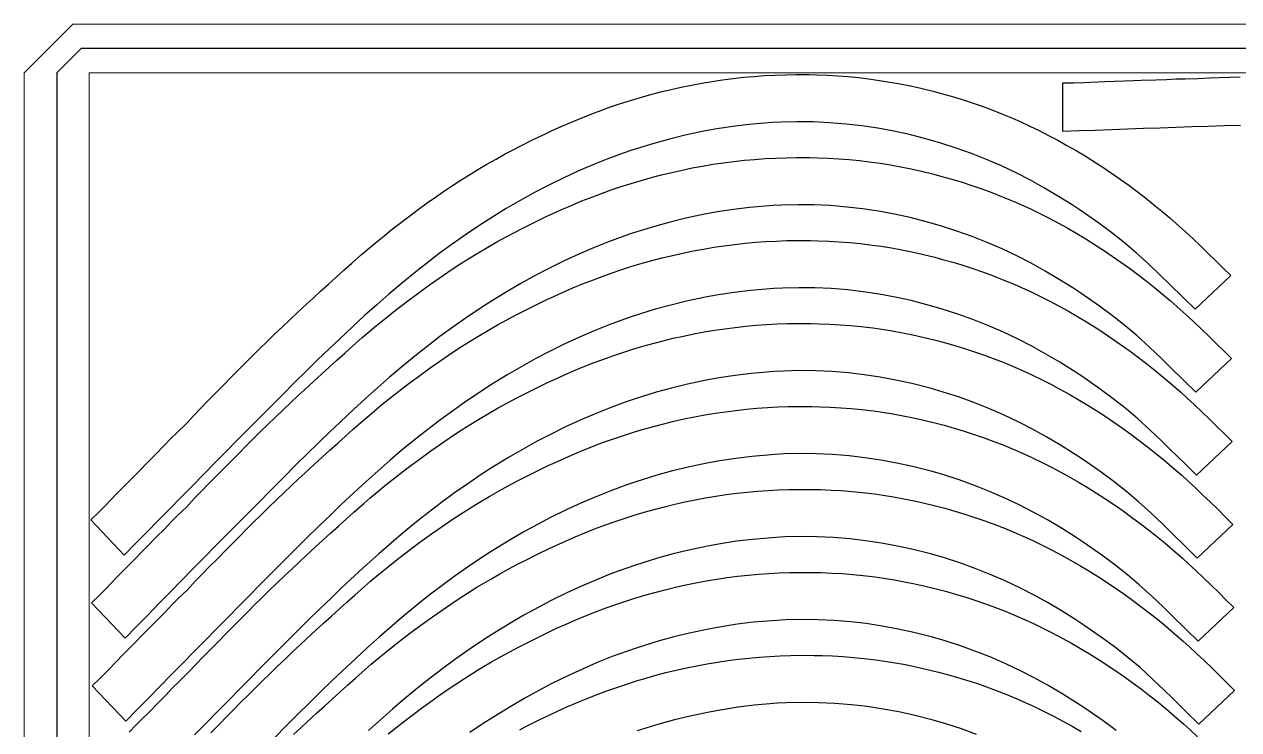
# Model space of a CAD drawing. Header units: millimetres. Extents: x -10628 to 24720, y -21829 to 4032.
# Drawn here: x 13649 to 14398, y -11684 to -11249 of the extents above; entities that cross this region are included whole.
import ezdxf
from ezdxf.enums import TextEntityAlignment as Align
from ezdxf.lldxf.tags import DXFTag

# ---------------------------------------------------------------- set-up
doc = ezdxf.new("R2010")
doc.units = ezdxf.units.MM
doc.layers.add('layer khung van cnc', color=7, linetype='Continuous', lineweight=25, true_color=0xfbf59b)
doc.layers.add('layer mau', color=7, linetype='Continuous')
doc.styles.add('Text Dim', font='arial.ttf')
tags = doc.linetypes.add('KVVIENMAY', pattern='A,46.311228,-10.280676,["KV VIỀN MÁY",Text Dim,S=10.028098,R=0,X=0,Y=-4.346144],-100.988212', length=157.580116).pattern_tags.tags
tags[6] = DXFTag(74, 10)

# ---------------------------------------------------------------- blocks, each defined once
blk = doc.blocks.new('khung van cnc')
at = {"lineweight": 5}
blk.add_lwpolyline([(-193, -99.44), (-193, 2370.56), (-223, 2400.56), (-1463, 2400.56), (-1493, 2370.56), (-1493, -99.44)], close=True, dxfattribs=at)
at = {"color": 1, "linetype": 'KVVIENMAY'}
blk.add_lwpolyline([(-511.88, -84.44), (-213, -84.44), (-213, 2370.56), (-228, 2385.56), (-1458.01, 2385.56), (-1473, 2370.56), (-1473, -84.44), (-1172.83, -84.44)], dxfattribs=at)
at = {"lineweight": 5}
blk.add_lwpolyline([(-513.55, -69.44), (-233, -69.44), (-233, 2370.56), (-1453, 2370.56), (-1453, -69.44), (-1173, -69.44)], dxfattribs=at)
at = {"layer": 'layer mau'}
for tag, p in [('ÁGF', (-518, -155.91)), ('TENFILE', (-518, -268.86)), ('TENFILE', (-518, -381.81)), ('TENFILE', (-518, -494.76))]:
    blk.add_attdef(tag, text='', height=30, dxfattribs=at).set_placement(p, align=Align.MIDDLE_CENTER)

msp = doc.modelspace()

# ---------------------------------------------------------------- linework, layer by layer
for points in [[(14370.791, -11424.92, 0), (14363.686, -11417.937, 0), (14354.588, -11409.008, 0), (14349.448, -11403.987, 0), (14342.246, -11397.098, 0), (14334.556, -11390.103, 0), (14327.286, -11383.946, 0), (14319.466, -11377.767, 0), (14311.451, -11371.832, 0), (14299.978, -11363.9, 0), (14294.955, -11360.603, 0), (14286.513, -11355.293, 0), (14277.937, -11350.209, 0), (14269.221, -11345.375, 0), (14260.841, -11341.052, 0), (14251.349, -11336.544, 0), (14242.198, -11332.571, 0), (14232.919, -11328.898, 0), (14223.524, -11325.526, 0), (14214.025, -11322.458, 0), (14206.153, -11320.167, 0), (14194.76, -11317.245, 0), (14185.014, -11315.109, 0), (14175.206, -11313.296, 0), (14165.344, -11311.813, 0), (14155.726, -11310.694, 0), (14145.495, -11309.861, 0), (14135.531, -11309.399, 0), (14125.558, -11309.28, 0), (14115.587, -11309.504, 0), (14110.125, -11309.773, 0), (14095.704, -11310.976, 0), (14085.809, -11312.199, 0), (14075.955, -11313.725, 0), (14067.976, -11315.178, 0), (14056.398, -11317.624, 0), (14046.71, -11319.983, 0), (14037.094, -11322.615, 0), (14023.558, -11326.828, 0), (14018.107, -11328.699, 0), (14008.75, -11332.144, 0), (13999.489, -11335.845, 0), (13990.329, -11339.792, 0), (13981.273, -11343.972, 0), (13971.556, -11348.764, 0), (13963.486, -11352.988, 0), (13954.761, -11357.807, 0), (13946.148, -11362.822, 0), (13935.017, -11369.691, 0), (13929.263, -11373.415, 0), (13920.992, -11378.978, 0), (13912.835, -11384.709, 0), (13904.792, -11390.6, 0), (13896.864, -11396.644, 0), (13890.38, -11401.764, 0), (13881.35, -11409.16, 0), (13873.753, -11415.609, 0), (13866.251, -11422.17, 0), (13858.834, -11428.828, 0), (13851.494, -11435.571, 0), (13843.285, -11443.271, 0), (13837.005, -11449.261, 0), (13829.84, -11456.186, 0), (13822.719, -11463.155, 0), (13815.634, -11470.161, 0), (13808.578, -11477.196, 0), (13801.545, -11484.254, 0), (13792.04, -11493.838, 0), (13787.517, -11498.409, 0), (13780.513, -11505.495, 0), (13773.514, -11512.587, 0), (13766.519, -11519.683, 0), (13759.529, -11526.783, 0), (13752.541, -11533.886, 0), (13745.557, -11540.993, 0), (13738.575, -11548.101, 0), (13731.596, -11555.212, 0), (13724.617, -11562.324, 0), (13717.64, -11569.437, 0), (13710.663, -11576.55, 0), (13690.012, -11554.767, 0), (13694.672, -11550.281, 0.327), (13699.265, -11545.728, 0.462), (13705.249, -11539.345, 0), (13708.191, -11536.367, 0), (13712.341, -11532.167, 0), (13716.68, -11527.775, 0), (13720.579, -11523.828, 0), (13723.923, -11520.443, 0), (13730.332, -11513.945, 0), (13734.905, -11509.291, 0), (13739.052, -11504.852, 0.685), (13743.051, -11501.001, 0), (13748.73, -11495.505, 0.402), (13753.54, -11490.326, 0), (13757.636, -11486.036, -0.176), (13762.164, -11481.415, -0.203), (13766.718, -11476.835, -0.129), (13772.965, -11470.556, 0), (13775.814, -11467.664, 0.027), (13780.339, -11463.044, 0.028), (13785.97, -11457.321, 0), (13789.437, -11453.846, -0.012), (13794.035, -11449.298, -0.017), (13798.664, -11444.782, -0.014), (13803.32, -11440.295, -0.007), (13808.34, -11435.509, 0), (13812.7, -11431.391, 0.002), (13817.421, -11426.971, 0.001), (13820.991, -11423.658, 0), (13826.927, -11418.201, -0.001), (13831.705, -11413.845, -0.001), (13836.494, -11409.498, 0), (13841.321, -11405.126, 0), (13846.082, -11400.817, 0), (13850.895, -11396.497, 0), (13856.92, -11391.195, 0), (13860.645, -11388, 0), (13865.603, -11383.848, 0), (13870.612, -11379.757, 0), (13876.083, -11375.399, 0), (13880.77, -11371.749, 0), (13885.913, -11367.829, 0), (13891.098, -11363.964, 0), (13898.293, -11358.747, 0), (13901.596, -11356.406, 0), (13906.91, -11352.718, 0), (13912.271, -11349.098, 0), (13917.683, -11345.555, 0), (13925.64, -11340.559, 0), (13928.668, -11338.727, 0), (13934.243, -11335.449, 0), (13939.869, -11332.257, 0), (13945.54, -11329.146, 0), (13951.252, -11326.11, 0), (13954.622, -11324.361, 0), (13962.783, -11320.249, 0), (13970.246, -11316.648, 0), (13974.459, -11314.686, 0), (13980.355, -11312.027, 0), (13986.291, -11309.457, 0), (13992.266, -11306.98, 0), (13998.954, -11304.34, 0), (14004.334, -11302.32, 0), (14010.426, -11300.144, 0), (14016.554, -11298.072, 0), (14022.717, -11296.106, 0), (14028.915, -11294.248, 0), (14035.878, -11292.301, 0), (14041.408, -11290.86, 0), (14047.699, -11289.334, 0), (14054.018, -11287.92, 0), (14060.361, -11286.622, 0), (14066.727, -11285.439, 0), (14073.113, -11284.373, 0), (14079.517, -11283.427, 0), (14085.937, -11282.6, 0), (14092.455, -11281.885, 0), (14098.815, -11281.31, 0), (14105.269, -11280.848, 0), (14111.729, -11280.507, 0), (14118.195, -11280.285, 0), (14124.665, -11280.183, 0), (14132.706, -11280.22, 0), (14137.605, -11280.331, 0), (14144.071, -11280.583, 0), (14150.531, -11280.958, 0), (14156.982, -11281.458, 0), (14163.421, -11282.087, 0), (14170.798, -11282.973, 0), (14176.251, -11283.744, 0), (14182.638, -11284.772, 0), (14189.003, -11285.93, 0), (14195.345, -11287.215, 0), (14201.662, -11288.624, 0), (14209.337, -11290.508, 0), (14214.211, -11291.801, 0), (14220.44, -11293.565, 0), (14226.634, -11295.447, 0), (14232.791, -11297.446, 0), (14238.909, -11299.563, 0), (14244.983, -11301.797, 0), (14251.013, -11304.149, 0), (14258.233, -11307.149, 0), (14262.926, -11309.209, 0), (14268.805, -11311.913, 0), (14274.632, -11314.731, 0), (14280.405, -11317.658, 0), (14286.125, -11320.691, 0), (14291.789, -11323.828, 0), (14297.397, -11327.065, 0), (14302.95, -11330.4, 0), (14310.535, -11335.166, 0), (14313.881, -11337.347, 0), (14319.259, -11340.955, 0), (14324.578, -11344.65, 0), (14329.835, -11348.43, 0), (14335.03, -11352.294, 0), (14340.162, -11356.24, 0), (14345.231, -11360.266, 0), (14350.235, -11364.371, 0), (14355.172, -11368.552, 0), (14361.157, -11373.801, 0), (14364.847, -11377.138, 0), (14369.59, -11381.533, 0), (14374.283, -11385.981, 0), (14378.936, -11390.473, 0), (14383.559, -11394.997, 0), (14388.161, -11399.542, 0), (14392.754, -11404.099, 0)], [(14371.247, -11476.078, 0), (14364.142, -11469.095, 0), (14355.044, -11460.166, 0), (14349.904, -11455.146, 0), (14342.702, -11448.257, 0), (14335.011, -11441.261, 0), (14327.742, -11435.105, 0), (14319.921, -11428.926, 0), (14311.906, -11422.99, 0), (14300.433, -11415.059, 0), (14295.411, -11411.761, 0), (14286.969, -11406.451, 0), (14278.393, -11401.368, 0), (14269.677, -11396.533, 0), (14261.297, -11392.211, 0), (14251.804, -11387.703, 0), (14242.654, -11383.73, 0), (14233.375, -11380.056, 0), (14223.98, -11376.685, 0), (14214.481, -11373.617, 0), (14206.609, -11371.326, 0), (14195.216, -11368.403, 0), (14185.47, -11366.268, 0), (14175.662, -11364.455, 0), (14165.799, -11362.971, 0), (14156.181, -11361.853, 0), (14145.951, -11361.019, 0), (14135.987, -11360.557, 0), (14126.014, -11360.438, 0), (14116.043, -11360.663, 0), (14110.581, -11360.932, 0), (14096.16, -11362.134, 0), (14086.265, -11363.358, 0), (14076.411, -11364.884, 0), (14068.432, -11366.336, 0), (14056.854, -11368.782, 0), (14047.166, -11371.141, 0), (14037.55, -11373.773, 0), (14024.013, -11377.987, 0), (14018.563, -11379.857, 0), (14009.206, -11383.303, 0), (13999.945, -11387.004, 0), (13990.785, -11390.95, 0), (13981.729, -11395.13, 0), (13972.012, -11399.923, 0), (13963.942, -11404.147, 0), (13955.217, -11408.965, 0), (13946.604, -11413.981, 0), (13935.473, -11420.849, 0), (13929.719, -11424.573, 0), (13921.448, -11430.136, 0), (13913.291, -11435.867, 0), (13905.248, -11441.759, 0), (13897.32, -11447.803, 0), (13890.836, -11452.923, 0), (13881.806, -11460.318, 0), (13874.209, -11466.768, 0), (13866.707, -11473.328, 0), (13859.29, -11479.987, 0), (13851.95, -11486.73, 0), (13843.741, -11494.43, 0), (13837.461, -11500.419, 0), (13830.296, -11507.345, 0), (13823.174, -11514.314, 0), (13816.089, -11521.32, 0), (13809.034, -11528.355, 0), (13802, -11535.413, 0), (13792.496, -11544.996, 0), (13787.973, -11549.567, 0), (13780.969, -11556.654, 0), (13773.97, -11563.746, 0), (13766.975, -11570.842, 0), (13759.984, -11577.942, 0), (13752.997, -11585.045, 0), (13746.013, -11592.151, 0), (13739.031, -11599.26, 0), (13732.051, -11606.37, 0), (13725.073, -11613.482, 0), (13718.096, -11620.595, 0), (13711.119, -11627.709, 0), (13690.468, -11605.926, 0), (13695.128, -11601.439, 0.327), (13699.721, -11596.886, 0.462), (13705.705, -11590.503, 0), (13708.647, -11587.525, 0), (13712.796, -11583.325, 0), (13717.136, -11578.933, 0), (13721.035, -11574.986, 0), (13724.379, -11571.602, 0), (13730.788, -11565.103, 0), (13735.36, -11560.45, 0), (13739.508, -11556.01, 0.685), (13743.507, -11552.159, 0), (13749.186, -11546.664, 0.402), (13753.995, -11541.485, 0), (13758.092, -11537.195, -0.176), (13762.62, -11532.574, -0.203), (13767.174, -11527.993, -0.129), (13773.421, -11521.715, 0), (13776.27, -11518.822, 0.027), (13780.795, -11514.203, 0.028), (13786.426, -11508.48, 0), (13789.893, -11505.004, -0.012), (13794.491, -11500.456, -0.017), (13799.12, -11495.941, -0.014), (13803.776, -11491.453, -0.007), (13808.796, -11486.668, 0), (13813.156, -11482.549, 0.002), (13817.877, -11478.13, 0.001), (13821.447, -11474.816, 0), (13827.382, -11469.36, -0.001), (13832.161, -11465.003, -0.001), (13836.95, -11460.657, 0), (13841.777, -11456.284, 0), (13846.538, -11451.976, 0), (13851.35, -11447.656, 0), (13857.375, -11442.354, 0), (13861.101, -11439.159, 0), (13866.058, -11435.006, 0), (13871.068, -11430.916, 0), (13876.539, -11426.558, 0), (13881.226, -11422.908, 0), (13886.369, -11418.987, 0), (13891.554, -11415.123, 0), (13898.749, -11409.905, 0), (13902.052, -11407.565, 0), (13907.366, -11403.876, 0), (13912.727, -11400.257, 0), (13918.138, -11396.714, 0), (13926.096, -11391.717, 0), (13929.123, -11389.885, 0), (13934.699, -11386.608, 0), (13940.325, -11383.416, 0), (13945.996, -11380.304, 0), (13951.708, -11377.269, 0), (13955.078, -11375.52, 0), (13963.238, -11371.408, 0), (13970.702, -11367.806, 0), (13974.915, -11365.844, 0), (13980.811, -11363.186, 0), (13986.747, -11360.616, 0), (13992.722, -11358.139, 0), (13999.41, -11355.499, 0), (14004.79, -11353.479, 0), (14010.881, -11351.302, 0), (14017.01, -11349.23, 0), (14023.173, -11347.264, 0), (14029.371, -11345.406, 0), (14036.334, -11343.459, 0), (14041.863, -11342.019, 0), (14048.155, -11340.492, 0), (14054.473, -11339.079, 0), (14060.817, -11337.78, 0), (14067.183, -11336.598, 0), (14073.569, -11335.532, 0), (14079.973, -11334.585, 0), (14086.393, -11333.758, 0), (14092.911, -11333.044, 0), (14099.271, -11332.469, 0), (14105.724, -11332.007, 0), (14112.185, -11331.665, 0), (14118.651, -11331.444, 0), (14125.12, -11331.341, 0), (14133.162, -11331.378, 0), (14138.061, -11331.49, 0), (14144.527, -11331.742, 0), (14150.987, -11332.117, 0), (14157.438, -11332.617, 0), (14163.877, -11333.246, 0), (14171.254, -11334.131, 0), (14176.707, -11334.902, 0), (14183.094, -11335.93, 0), (14189.459, -11337.089, 0), (14195.801, -11338.374, 0), (14202.117, -11339.783, 0), (14209.793, -11341.666, 0), (14214.667, -11342.96, 0), (14220.895, -11344.724, 0), (14227.09, -11346.605, 0), (14233.247, -11348.604, 0), (14239.364, -11350.721, 0), (14245.439, -11352.956, 0), (14251.469, -11355.308, 0), (14258.689, -11358.308, 0), (14263.382, -11360.367, 0), (14269.261, -11363.072, 0), (14275.088, -11365.889, 0), (14280.861, -11368.816, 0), (14286.58, -11371.85, 0), (14292.245, -11374.987, 0), (14297.853, -11378.224, 0), (14303.405, -11381.558, 0), (14310.991, -11386.325, 0), (14314.337, -11388.506, 0), (14319.715, -11392.114, 0), (14325.033, -11395.809, 0), (14330.291, -11399.589, 0), (14335.486, -11403.453, 0), (14340.618, -11407.399, 0), (14345.687, -11411.425, 0), (14350.69, -11415.529, 0), (14355.628, -11419.711, 0), (14361.612, -11424.959, 0), (14365.303, -11428.297, 0), (14370.046, -11432.691, 0), (14374.739, -11437.14, 0), (14379.392, -11441.631, 0), (14384.015, -11446.155, 0), (14388.617, -11450.701, 0), (14393.21, -11455.257, 0)], [(14371.703, -11527.237, 0), (14364.598, -11520.254, 0), (14355.499, -11511.325, 0), (14350.36, -11506.304, 0), (14343.158, -11499.415, 0), (14335.467, -11492.42, 0), (14328.198, -11486.263, 0), (14320.377, -11480.084, 0), (14312.362, -11474.149, 0), (14300.889, -11466.217, 0), (14295.867, -11462.92, 0), (14287.424, -11457.61, 0), (14278.848, -11452.526, 0), (14270.133, -11447.692, 0), (14261.752, -11443.369, 0), (14252.26, -11438.861, 0), (14243.109, -11434.888, 0), (14233.831, -11431.215, 0), (14224.436, -11427.843, 0), (14214.937, -11424.775, 0), (14207.065, -11422.484, 0), (14195.671, -11419.562, 0), (14185.926, -11417.426, 0), (14176.117, -11415.613, 0), (14166.255, -11414.13, 0), (14156.637, -11413.011, 0), (14146.407, -11412.178, 0), (14136.443, -11411.716, 0), (14126.469, -11411.597, 0), (14116.499, -11411.821, 0), (14111.037, -11412.09, 0), (14096.616, -11413.293, 0), (14086.721, -11414.516, 0), (14076.867, -11416.042, 0), (14068.888, -11417.495, 0), (14057.31, -11419.941, 0), (14047.622, -11422.3, 0), (14038.005, -11424.932, 0), (14024.469, -11429.145, 0), (14019.019, -11431.016, 0), (14009.661, -11434.461, 0), (14000.401, -11438.163, 0), (13991.241, -11442.109, 0), (13982.184, -11446.289, 0), (13972.468, -11451.081, 0), (13964.398, -11455.306, 0), (13955.673, -11460.124, 0), (13947.06, -11465.139, 0), (13935.929, -11472.008, 0), (13930.175, -11475.732, 0), (13921.904, -11481.295, 0), (13913.747, -11487.026, 0), (13905.704, -11492.917, 0), (13897.776, -11498.961, 0), (13891.292, -11504.082, 0), (13882.262, -11511.477, 0), (13874.665, -11517.926, 0), (13867.163, -11524.487, 0), (13859.746, -11531.145, 0), (13852.405, -11537.889, 0), (13844.197, -11545.589, 0), (13837.917, -11551.578, 0), (13830.752, -11558.503, 0), (13823.63, -11565.472, 0), (13816.545, -11572.478, 0), (13809.489, -11579.513, 0), (13802.456, -11586.571, 0), (13792.952, -11596.155, 0), (13788.429, -11600.726, 0), (13781.424, -11607.812, 0), (13774.425, -11614.904, 0), (13767.431, -11622, 0), (13760.44, -11629.1, 0), (13753.453, -11636.203, 0), (13746.469, -11643.31, 0), (13739.487, -11650.418, 0), (13732.507, -11657.529, 0), (13725.529, -11664.641, 0), (13718.551, -11671.754, 0), (13711.575, -11678.867, 0), (13690.924, -11657.084, 0), (13695.584, -11652.598, 0.327), (13700.177, -11648.045, 0.462), (13706.161, -11641.662, 0), (13709.103, -11638.684, 0), (13713.252, -11634.484, 0), (13717.591, -11630.092, 0), (13721.491, -11626.145, 0), (13724.835, -11622.761, 0), (13731.243, -11616.262, 0), (13735.816, -11611.608, 0), (13739.963, -11607.169, 0.685), (13743.962, -11603.318, 0), (13749.642, -11597.822, 0.402), (13754.451, -11592.643, 0), (13758.548, -11588.354, -0.176), (13763.076, -11583.732, -0.203), (13767.629, -11579.152, -0.129), (13773.877, -11572.873, 0), (13776.726, -11569.981, 0.027), (13781.251, -11565.361, 0.028), (13786.882, -11559.638, 0), (13790.348, -11556.163, -0.012), (13794.947, -11551.615, -0.017), (13799.576, -11547.099, -0.014), (13804.232, -11542.612, -0.007), (13809.252, -11537.826, 0), (13813.612, -11533.708, 0.002), (13818.332, -11529.288, 0.001), (13821.902, -11525.975, 0), (13827.838, -11520.518, -0.001), (13832.617, -11516.162, -0.001), (13837.406, -11511.816, 0), (13842.232, -11507.443, 0), (13846.994, -11503.134, 0), (13851.806, -11498.814, 0), (13857.831, -11493.512, 0), (13861.556, -11490.318, 0), (13866.514, -11486.165, 0), (13871.524, -11482.074, 0), (13876.995, -11477.716, 0), (13881.681, -11474.066, 0), (13886.824, -11470.146, 0), (13892.01, -11466.281, 0), (13899.204, -11461.064, 0), (13902.508, -11458.723, 0), (13907.822, -11455.035, 0), (13913.183, -11451.415, 0), (13918.594, -11447.872, 0), (13926.552, -11442.876, 0), (13929.579, -11441.044, 0), (13935.155, -11437.766, 0), (13940.78, -11434.574, 0), (13946.452, -11431.463, 0), (13952.164, -11428.427, 0), (13955.534, -11426.678, 0), (13963.694, -11422.566, 0), (13971.158, -11418.965, 0), (13975.37, -11417.003, 0), (13981.267, -11414.345, 0), (13987.203, -11411.775, 0), (13993.178, -11409.297, 0), (13999.866, -11406.657, 0), (14005.246, -11404.637, 0), (14011.337, -11402.461, 0), (14017.465, -11400.389, 0), (14023.629, -11398.423, 0), (14029.827, -11396.565, 0), (14036.789, -11394.618, 0), (14042.319, -11393.177, 0), (14048.611, -11391.651, 0), (14054.929, -11390.237, 0), (14061.272, -11388.939, 0), (14067.638, -11387.756, 0), (14074.025, -11386.691, 0), (14080.429, -11385.744, 0), (14086.849, -11384.917, 0), (14093.367, -11384.202, 0), (14099.726, -11383.627, 0), (14106.18, -11383.165, 0), (14112.641, -11382.824, 0), (14119.107, -11382.602, 0), (14125.576, -11382.5, 0), (14133.617, -11382.537, 0), (14138.516, -11382.648, 0), (14144.983, -11382.9, 0), (14151.443, -11383.275, 0), (14157.894, -11383.775, 0), (14164.332, -11384.404, 0), (14171.709, -11385.29, 0), (14177.163, -11386.061, 0), (14183.55, -11387.089, 0), (14189.915, -11388.247, 0), (14196.257, -11389.532, 0), (14202.573, -11390.941, 0), (14210.249, -11392.825, 0), (14215.123, -11394.118, 0), (14221.351, -11395.882, 0), (14227.546, -11397.764, 0), (14233.703, -11399.763, 0), (14239.82, -11401.88, 0), (14245.895, -11404.114, 0), (14251.925, -11406.467, 0), (14259.145, -11409.466, 0), (14263.838, -11411.526, 0), (14269.717, -11414.23, 0), (14275.544, -11417.048, 0), (14281.317, -11419.975, 0), (14287.036, -11423.008, 0), (14292.7, -11426.145, 0), (14298.309, -11429.383, 0), (14303.861, -11432.717, 0), (14311.447, -11437.484, 0), (14314.793, -11439.665, 0), (14320.171, -11443.273, 0), (14325.489, -11446.967, 0), (14330.746, -11450.748, 0), (14335.942, -11454.611, 0), (14341.074, -11458.557, 0), (14346.143, -11462.583, 0), (14351.146, -11466.688, 0), (14356.084, -11470.869, 0), (14362.068, -11476.118, 0), (14365.759, -11479.455, 0), (14370.502, -11483.85, 0), (14375.195, -11488.298, 0), (14379.848, -11492.79, 0), (14384.47, -11497.314, 0), (14389.073, -11501.859, 0), (14393.665, -11506.416, 0)]]:
    msp.add_polyline3d(points, close=True)
for points in [[(14398.816, -11311.503, 0), (14388.858, -11311.828, 0), (14378.899, -11312.159, 0), (14368.941, -11312.496, 0), (14358.983, -11312.839, 0), (14349.025, -11313.187, 0), (14339.068, -11313.539, 0), (14329.11, -11313.894, 0), (14319.153, -11314.253, 0), (14309.196, -11314.613, 0), (14299.238, -11314.975, 0), (14289.281, -11315.337, 0), (14289.281, -11285.321, 0), (14295.75, -11285.271, 0.327), (14302.215, -11285.126, 0.462), (14310.949, -11284.611, 0), (14315.133, -11284.474, 0), (14321.034, -11284.281, 0), (14327.205, -11284.079, 0), (14332.75, -11283.898, 0), (14337.505, -11283.742, 0), (14346.627, -11283.435, 0), (14353.147, -11283.204, 0), (14359.212, -11282.836, 0.685), (14364.763, -11282.792, 0), (14372.666, -11282.711, 0.402), (14379.719, -11282.262, 0), (14385.643, -11281.967, -0.176), (14392.109, -11281.728, -0.203), (14398.565, -11281.537, -0.129)], [(13713.708, -11685.642, 0), (13718.047, -11681.251, 0), (13721.947, -11677.303, 0), (13725.29, -11673.919, 0), (13731.699, -11667.421, 0), (13736.272, -11662.767, 0), (13740.419, -11658.328, 0.685), (13744.418, -11654.476, 0), (13750.098, -11648.981, 0.402), (13754.907, -11643.802, 0), (13759.004, -11639.512, -0.176), (13763.531, -11634.891, -0.203), (13768.085, -11630.311, -0.129), (13774.333, -11624.032, 0), (13777.181, -11621.14, 0.027), (13781.707, -11616.52, 0.028), (13787.338, -11610.797, 0), (13790.804, -11607.321, -0.012), (13795.402, -11602.773, -0.017), (13800.031, -11598.258, -0.014), (13804.687, -11593.771, -0.007), (13809.707, -11588.985, 0), (13814.067, -11584.866, 0.002), (13818.788, -11580.447, 0.001), (13822.358, -11577.133, 0), (13828.294, -11571.677, -0.001), (13833.073, -11567.32, -0.001), (13837.861, -11562.974, 0), (13842.688, -11558.601, 0), (13847.449, -11554.293, 0), (13852.262, -11549.973, 0), (13858.287, -11544.671, 0), (13862.012, -11541.476, 0), (13866.97, -11537.323, 0), (13871.98, -11533.233, 0), (13877.45, -11528.875, 0), (13882.137, -11525.225, 0), (13887.28, -11521.304, 0), (13892.466, -11517.44, 0), (13899.66, -11512.222, 0), (13902.964, -11509.882, 0), (13908.278, -11506.193, 0), (13913.639, -11502.574, 0), (13919.05, -11499.031, 0), (13927.007, -11494.034, 0), (13930.035, -11492.203, 0), (13935.61, -11488.925, 0), (13941.236, -11485.733, 0), (13946.907, -11482.622, 0), (13952.619, -11479.586, 0), (13955.99, -11477.837, 0), (13964.15, -11473.725, 0), (13971.614, -11470.123, 0), (13975.826, -11468.161, 0), (13981.723, -11465.503, 0), (13987.659, -11462.933, 0), (13993.634, -11460.456, 0), (14000.322, -11457.816, 0), (14005.702, -11455.796, 0), (14011.793, -11453.619, 0), (14017.921, -11451.547, 0), (14024.085, -11449.582, 0), (14030.282, -11447.723, 0), (14037.245, -11445.777, 0), (14042.775, -11444.336, 0), (14049.066, -11442.809, 0), (14055.385, -11441.396, 0), (14061.728, -11440.097, 0), (14068.094, -11438.915, 0), (14074.48, -11437.849, 0), (14080.885, -11436.902, 0), (14087.304, -11436.075, 0), (14093.823, -11435.361, 0), (14100.182, -11434.786, 0), (14106.636, -11434.324, 0), (14113.097, -11433.982, 0), (14119.563, -11433.761, 0), (14126.032, -11433.659, 0), (14134.073, -11433.695, 0), (14138.972, -11433.807, 0), (14145.438, -11434.059, 0), (14151.898, -11434.434, 0), (14158.349, -11434.934, 0), (14164.788, -11435.563, 0), (14172.165, -11436.448, 0), (14177.619, -11437.219, 0), (14184.006, -11438.248, 0), (14190.371, -11439.406, 0), (14196.713, -11440.691, 0), (14203.029, -11442.1, 0), (14210.705, -11443.983, 0), (14215.579, -11445.277, 0), (14221.807, -11447.041, 0), (14228.001, -11448.923, 0), (14234.158, -11450.922, 0), (14240.276, -11453.038, 0), (14246.351, -11455.273, 0), (14252.38, -11457.625, 0), (14259.601, -11460.625, 0), (14264.293, -11462.684, 0), (14270.173, -11465.389, 0), (14275.999, -11468.206, 0), (14281.773, -11471.133, 0), (14287.492, -11474.167, 0), (14293.156, -11477.304, 0), (14298.765, -11480.541, 0), (14304.317, -11483.875, 0), (14311.903, -11488.642, 0), (14315.249, -11490.823, 0), (14320.627, -11494.431, 0), (14325.945, -11498.126, 0), (14331.202, -11501.906, 0), (14336.397, -11505.77, 0), (14341.53, -11509.716, 0), (14346.598, -11513.742, 0), (14351.602, -11517.846, 0), (14356.54, -11522.028, 0), (14362.524, -11527.276, 0), (14366.214, -11530.614, 0), (14370.958, -11535.008, 0), (14375.651, -11539.457, 0), (14380.304, -11543.948, 0), (14384.926, -11548.472, 0), (14389.529, -11553.018, 0), (14394.121, -11557.574, 0), (14372.159, -11578.396, 0), (14365.053, -11571.412, 0), (14355.955, -11562.483, 0), (14350.816, -11557.463, 0), (14343.614, -11550.574, 0), (14335.923, -11543.578, 0), (14328.653, -11537.422, 0), (14320.833, -11531.243, 0), (14312.818, -11525.308, 0), (14301.345, -11517.376, 0), (14296.323, -11514.079, 0), (14287.88, -11508.768, 0), (14279.304, -11503.685, 0), (14270.589, -11498.851, 0), (14262.208, -11494.528, 0), (14252.716, -11490.02, 0), (14243.565, -11486.047, 0), (14234.287, -11482.374, 0), (14224.892, -11479.002, 0), (14215.392, -11475.934, 0), (14207.52, -11473.643, 0), (14196.127, -11470.72, 0), (14186.382, -11468.585, 0), (14176.573, -11466.772, 0), (14166.711, -11465.288, 0), (14157.093, -11464.17, 0), (14146.863, -11463.336, 0), (14136.899, -11462.874, 0), (14126.925, -11462.755, 0), (14116.955, -11462.98, 0), (14111.492, -11463.249, 0), (14097.072, -11464.452, 0), (14087.177, -11465.675, 0), (14077.323, -11467.201, 0), (14069.343, -11468.654, 0), (14057.765, -11471.099, 0), (14048.078, -11473.458, 0), (14038.461, -11476.09, 0), (14024.925, -11480.304, 0), (14019.474, -11482.174, 0), (14010.117, -11485.62, 0), (14000.857, -11489.321, 0), (13991.696, -11493.267, 0), (13982.64, -11497.447, 0), (13972.924, -11502.24, 0), (13964.854, -11506.464, 0), (13956.128, -11511.282, 0), (13947.516, -11516.298, 0), (13936.384, -11523.167, 0), (13930.631, -11526.89, 0), (13922.359, -11532.454, 0), (13914.202, -11538.184, 0), (13906.16, -11544.076, 0), (13898.232, -11550.12, 0), (13891.748, -11555.24, 0), (13882.718, -11562.635, 0), (13875.121, -11569.085, 0), (13867.618, -11575.645, 0), (13860.202, -11582.304, 0), (13852.861, -11589.047, 0), (13844.652, -11596.747, 0), (13838.372, -11602.737, 0), (13831.208, -11609.662, 0), (13824.086, -11616.631, 0), (13817.001, -11623.637, 0), (13809.945, -11630.672, 0), (13802.912, -11637.73, 0), (13793.407, -11647.313, 0), (13788.884, -11651.884, 0), (13781.88, -11658.971, 0), (13774.881, -11666.063, 0), (13767.887, -11673.159, 0), (13760.896, -11680.259, 0), (13753.909, -11687.362, 0)], [(13763.987, -11686.049, -0.203), (13768.541, -11681.469, -0.129), (13774.789, -11675.19, 0), (13777.637, -11672.298, 0.027), (13782.162, -11667.679, 0.028), (13787.793, -11661.955, 0), (13791.26, -11658.48, -0.012), (13795.858, -11653.932, -0.017), (13800.487, -11649.416, -0.014), (13805.143, -11644.929, -0.007), (13810.163, -11640.144, 0), (13814.523, -11636.025, 0.002), (13819.244, -11631.605, 0.001), (13822.814, -11628.292, 0), (13828.75, -11622.835, -0.001), (13833.529, -11618.479, -0.001), (13838.317, -11614.133, 0), (13843.144, -11609.76, 0), (13847.905, -11605.451, 0), (13852.718, -11601.132, 0), (13858.743, -11595.83, 0), (13862.468, -11592.635, 0), (13867.426, -11588.482, 0), (13872.435, -11584.391, 0), (13877.906, -11580.033, 0), (13882.593, -11576.383, 0), (13887.736, -11572.463, 0), (13892.922, -11568.598, 0), (13900.116, -11563.381, 0), (13903.419, -11561.04, 0), (13908.733, -11557.352, 0), (13914.095, -11553.732, 0), (13919.506, -11550.189, 0), (13927.463, -11545.193, 0), (13930.491, -11543.361, 0), (13936.066, -11540.083, 0), (13941.692, -11536.891, 0), (13947.363, -11533.78, 0), (13953.075, -11530.744, 0), (13956.445, -11528.995, 0), (13964.606, -11524.883, 0), (13972.069, -11521.282, 0), (13976.282, -11519.32, 0), (13982.179, -11516.662, 0), (13988.114, -11514.092, 0), (13994.09, -11511.614, 0), (14000.777, -11508.975, 0), (14006.157, -11506.954, 0), (14012.249, -11504.778, 0), (14018.377, -11502.706, 0), (14024.54, -11500.74, 0), (14030.738, -11498.882, 0), (14037.701, -11496.935, 0), (14043.231, -11495.494, 0), (14049.522, -11493.968, 0), (14055.841, -11492.555, 0), (14062.184, -11491.256, 0), (14068.55, -11490.073, 0), (14074.936, -11489.008, 0), (14081.34, -11488.061, 0), (14087.76, -11487.234, 0), (14094.279, -11486.519, 0), (14100.638, -11485.944, 0), (14107.092, -11485.482, 0), (14113.553, -11485.141, 0), (14120.019, -11484.92, 0), (14126.488, -11484.817, 0), (14134.529, -11484.854, 0), (14139.428, -11484.965, 0), (14145.894, -11485.218, 0), (14152.354, -11485.592, 0), (14158.805, -11486.092, 0), (14165.244, -11486.721, 0), (14172.621, -11487.607, 0), (14178.075, -11488.378, 0), (14184.461, -11489.406, 0), (14190.827, -11490.564, 0), (14197.168, -11491.85, 0), (14203.485, -11493.258, 0), (14211.161, -11495.142, 0), (14216.034, -11496.435, 0), (14222.263, -11498.2, 0), (14228.457, -11500.081, 0), (14234.614, -11502.08, 0), (14240.732, -11504.197, 0), (14246.807, -11506.431, 0), (14252.836, -11508.784, 0), (14260.056, -11511.783, 0), (14264.749, -11513.843, 0), (14270.629, -11516.547, 0), (14276.455, -11519.365, 0), (14282.229, -11522.292, 0), (14287.948, -11525.325, 0), (14293.612, -11528.462, 0), (14299.221, -11531.7, 0), (14304.773, -11535.034, 0), (14312.358, -11539.801, 0), (14315.705, -11541.982, 0), (14321.083, -11545.59, 0), (14326.401, -11549.285, 0), (14331.658, -11553.065, 0), (14336.853, -11556.929, 0), (14341.986, -11560.874, 0), (14347.054, -11564.9, 0), (14352.058, -11569.005, 0), (14356.996, -11573.186, 0), (14362.98, -11578.435, 0), (14366.67, -11581.773, 0), (14371.413, -11586.167, 0), (14376.107, -11590.615, 0), (14380.759, -11595.107, 0), (14385.382, -11599.631, 0), (14389.985, -11604.177, 0), (14394.577, -11608.733, 0), (14372.614, -11629.554, 0), (14365.509, -11622.571, 0), (14356.411, -11613.642, 0), (14351.272, -11608.622, 0), (14344.07, -11601.732, 0), (14336.379, -11594.737, 0), (14329.109, -11588.58, 0), (14321.289, -11582.402, 0), (14313.274, -11576.466, 0), (14301.801, -11568.534, 0), (14296.779, -11565.237, 0), (14288.336, -11559.927, 0), (14279.76, -11554.843, 0), (14271.044, -11550.009, 0), (14262.664, -11545.686, 0), (14253.172, -11541.178, 0), (14244.021, -11537.206, 0), (14234.742, -11533.532, 0), (14225.347, -11530.16, 0), (14215.848, -11527.092, 0), (14207.976, -11524.802, 0), (14196.583, -11521.879, 0), (14186.837, -11519.743, 0), (14177.029, -11517.93, 0), (14167.167, -11516.447, 0), (14157.549, -11515.329, 0), (14147.319, -11514.495, 0), (14137.355, -11514.033, 0), (14127.381, -11513.914, 0), (14117.411, -11514.138, 0), (14111.948, -11514.408, 0), (14097.528, -11515.61, 0), (14087.633, -11516.833, 0), (14077.778, -11518.359, 0), (14069.799, -11519.812, 0), (14058.221, -11522.258, 0), (14048.533, -11524.617, 0), (14038.917, -11527.249, 0), (14025.381, -11531.463, 0), (14019.93, -11533.333, 0), (14010.573, -11536.778, 0), (14001.312, -11540.48, 0), (13992.152, -11544.426, 0), (13983.096, -11548.606, 0), (13973.38, -11553.399, 0), (13965.31, -11557.623, 0), (13956.584, -11562.441, 0), (13947.971, -11567.456, 0), (13936.84, -11574.325, 0), (13931.087, -11578.049, 0), (13922.815, -11583.612, 0), (13914.658, -11589.343, 0), (13906.616, -11595.234, 0), (13898.688, -11601.278, 0), (13892.203, -11606.399, 0), (13883.173, -11613.794, 0), (13875.576, -11620.243, 0), (13868.074, -11626.804, 0), (13860.657, -11633.462, 0), (13853.317, -11640.206, 0), (13845.108, -11647.906, 0), (13838.828, -11653.895, 0), (13831.663, -11660.82, 0), (13824.542, -11667.79, 0), (13817.457, -11674.795, 0), (13810.401, -11681.831, 0), (13803.368, -11688.888, 0)], [(13814.979, -11687.184, 0.002), (13819.7, -11682.764, 0.001), (13823.27, -11679.45, 0), (13829.206, -11673.994, -0.001), (13833.984, -11669.637, -0.001), (13838.773, -11665.291, 0), (13843.6, -11660.919, 0), (13848.361, -11656.61, 0), (13853.174, -11652.29, 0), (13859.199, -11646.988, 0), (13862.924, -11643.793, 0), (13867.882, -11639.641, 0), (13872.891, -11635.55, 0), (13878.362, -11631.192, 0), (13883.049, -11627.542, 0), (13888.192, -11623.621, 0), (13893.377, -11619.757, 0), (13900.572, -11614.539, 0), (13903.875, -11612.199, 0), (13909.189, -11608.51, 0), (13914.55, -11604.891, 0), (13919.962, -11601.348, 0), (13927.919, -11596.351, 0), (13930.946, -11594.52, 0), (13936.522, -11591.242, 0), (13942.148, -11588.05, 0), (13947.819, -11584.939, 0), (13953.531, -11581.903, 0), (13956.901, -11580.154, 0), (13965.062, -11576.042, 0), (13972.525, -11572.44, 0), (13976.738, -11570.478, 0), (13982.634, -11567.82, 0), (13988.57, -11565.25, 0), (13994.545, -11562.773, 0), (14001.233, -11560.133, 0), (14006.613, -11558.113, 0), (14012.705, -11555.936, 0), (14018.833, -11553.865, 0), (14024.996, -11551.899, 0), (14031.194, -11550.041, 0), (14038.157, -11548.094, 0), (14043.687, -11546.653, 0), (14049.978, -11545.126, 0), (14056.296, -11543.713, 0), (14062.64, -11542.415, 0), (14069.006, -11541.232, 0), (14075.392, -11540.166, 0), (14081.796, -11539.219, 0), (14088.216, -11538.392, 0), (14094.734, -11537.678, 0), (14101.094, -11537.103, 0), (14107.547, -11536.641, 0), (14114.008, -11536.3, 0), (14120.474, -11536.078, 0), (14126.944, -11535.976, 0), (14134.985, -11536.013, 0), (14139.884, -11536.124, 0), (14146.35, -11536.376, 0), (14152.81, -11536.751, 0), (14159.261, -11537.251, 0), (14165.7, -11537.88, 0), (14173.077, -11538.765, 0), (14178.53, -11539.536, 0), (14184.917, -11540.565, 0), (14191.282, -11541.723, 0), (14197.624, -11543.008, 0), (14203.941, -11544.417, 0), (14211.616, -11546.301, 0), (14216.49, -11547.594, 0), (14222.719, -11549.358, 0), (14228.913, -11551.24, 0), (14235.07, -11553.239, 0), (14241.187, -11555.355, 0), (14247.262, -11557.59, 0), (14253.292, -11559.942, 0), (14260.512, -11562.942, 0), (14265.205, -11565.001, 0), (14271.084, -11567.706, 0), (14276.911, -11570.523, 0), (14282.684, -11573.45, 0), (14288.404, -11576.484, 0), (14294.068, -11579.621, 0), (14299.676, -11582.858, 0), (14305.229, -11586.193, 0), (14312.814, -11590.959, 0), (14316.16, -11593.14, 0), (14321.538, -11596.748, 0), (14326.856, -11600.443, 0), (14332.114, -11604.223, 0), (14337.309, -11608.087, 0), (14342.441, -11612.033, 0), (14347.51, -11616.059, 0), (14352.514, -11620.163, 0), (14357.451, -11624.345, 0), (14363.435, -11629.593, 0), (14367.126, -11632.931, 0), (14371.869, -11637.325, 0), (14376.562, -11641.774, 0), (14381.215, -11646.265, 0), (14385.838, -11650.789, 0), (14390.44, -11655.335, 0), (14395.033, -11659.892, 0), (14373.07, -11680.713, 0), (14365.965, -11673.729, 0), (14356.867, -11664.801, 0), (14351.727, -11659.78, 0), (14344.525, -11652.891, 0), (14336.834, -11645.895, 0), (14329.565, -11639.739, 0), (14321.745, -11633.56, 0), (14313.73, -11627.625, 0), (14302.257, -11619.693, 0), (14297.234, -11616.396, 0), (14288.792, -11611.085, 0), (14280.216, -11606.002, 0), (14271.5, -11601.168, 0), (14263.12, -11596.845, 0), (14253.628, -11592.337, 0), (14244.477, -11588.364, 0), (14235.198, -11584.691, 0), (14225.803, -11581.319, 0), (14216.304, -11578.251, 0), (14208.432, -11575.96, 0), (14197.039, -11573.038, 0), (14187.293, -11570.902, 0), (14177.485, -11569.089, 0), (14167.623, -11567.606, 0), (14158.004, -11566.487, 0), (14147.774, -11565.653, 0), (14137.81, -11565.191, 0), (14127.837, -11565.072, 0), (14117.866, -11565.297, 0), (14112.404, -11565.566, 0), (14097.983, -11566.769, 0), (14088.088, -11567.992, 0), (14078.234, -11569.518, 0), (14070.255, -11570.971, 0), (14058.677, -11573.416, 0), (14048.989, -11575.775, 0), (14039.373, -11578.408, 0), (14025.837, -11582.621, 0), (14020.386, -11584.491, 0), (14011.029, -11587.937, 0), (14001.768, -11591.638, 0), (13992.608, -11595.584, 0), (13983.552, -11599.764, 0), (13973.835, -11604.557, 0), (13965.765, -11608.781, 0), (13957.04, -11613.6, 0), (13948.427, -11618.615, 0), (13937.296, -11625.484, 0), (13931.542, -11629.208, 0), (13923.271, -11634.771, 0), (13915.114, -11640.502, 0), (13907.071, -11646.393, 0), (13899.143, -11652.437, 0), (13892.659, -11657.557, 0), (13883.629, -11664.952, 0), (13876.032, -11671.402, 0), (13868.53, -11677.963, 0), (13861.113, -11684.621, 0)], [(13873.347, -11686.708, 0), (13878.818, -11682.351, 0), (13883.504, -11678.7, 0), (13888.648, -11674.78, 0), (13893.833, -11670.916, 0), (13901.028, -11665.698, 0), (13904.331, -11663.357, 0), (13909.645, -11659.669, 0), (13915.006, -11656.05, 0), (13920.417, -11652.507, 0), (13928.375, -11647.51, 0), (13931.402, -11645.678, 0), (13936.978, -11642.4, 0), (13942.603, -11639.208, 0), (13948.275, -11636.097, 0), (13953.987, -11633.062, 0), (13957.357, -11631.313, 0), (13965.517, -11627.2, 0), (13972.981, -11623.599, 0), (13977.194, -11621.637, 0), (13983.09, -11618.979, 0), (13989.026, -11616.409, 0), (13995.001, -11613.931, 0), (14001.689, -11611.292, 0), (14007.069, -11609.271, 0), (14013.16, -11607.095, 0), (14019.288, -11605.023, 0), (14025.452, -11603.057, 0), (14031.65, -11601.199, 0), (14038.612, -11599.252, 0), (14044.142, -11597.812, 0), (14050.434, -11596.285, 0), (14056.752, -11594.872, 0), (14063.096, -11593.573, 0), (14069.462, -11592.39, 0), (14075.848, -11591.325, 0), (14082.252, -11590.378, 0), (14088.672, -11589.551, 0), (14095.19, -11588.837, 0), (14101.55, -11588.261, 0), (14108.003, -11587.799, 0), (14114.464, -11587.458, 0), (14120.93, -11587.237, 0), (14127.399, -11587.134, 0), (14135.441, -11587.171, 0), (14140.34, -11587.283, 0), (14146.806, -11587.535, 0), (14153.266, -11587.909, 0), (14159.717, -11588.41, 0), (14166.156, -11589.039, 0), (14173.533, -11589.924, 0), (14178.986, -11590.695, 0), (14185.373, -11591.723, 0), (14191.738, -11592.882, 0), (14198.08, -11594.167, 0), (14204.396, -11595.576, 0), (14212.072, -11597.459, 0), (14216.946, -11598.752, 0), (14223.174, -11600.517, 0), (14229.369, -11602.398, 0), (14235.526, -11604.397, 0), (14241.643, -11606.514, 0), (14247.718, -11608.748, 0), (14253.748, -11611.101, 0), (14260.968, -11614.1, 0), (14265.661, -11616.16, 0), (14271.54, -11618.865, 0), (14277.367, -11621.682, 0), (14283.14, -11624.609, 0), (14288.859, -11627.643, 0), (14294.524, -11630.78, 0), (14300.132, -11634.017, 0), (14305.684, -11637.351, 0), (14313.27, -11642.118, 0), (14316.616, -11644.299, 0), (14321.994, -11647.907, 0), (14327.312, -11651.602, 0), (14332.569, -11655.382, 0), (14337.765, -11659.246, 0), (14342.897, -11663.191, 0), (14347.966, -11667.217, 0), (14352.969, -11671.322, 0), (14357.907, -11675.503, 0), (14363.891, -11680.752, 0), (14367.582, -11684.09, 0), (14372.325, -11688.484, 0)], [(14322.2, -11684.719, 0), (14314.185, -11678.783, 0), (14302.712, -11670.852, 0), (14297.69, -11667.554, 0), (14289.247, -11662.244, 0), (14280.672, -11657.16, 0), (14271.956, -11652.326, 0), (14263.576, -11648.004, 0), (14254.083, -11643.495, 0), (14244.933, -11639.523, 0), (14235.654, -11635.849, 0), (14226.259, -11632.477, 0), (14216.76, -11629.41, 0), (14208.888, -11627.119, 0), (14197.494, -11624.196, 0), (14187.749, -11622.06, 0), (14177.941, -11620.247, 0), (14168.078, -11618.764, 0), (14158.46, -11617.646, 0), (14148.23, -11616.812, 0), (14138.266, -11616.35, 0), (14128.293, -11616.231, 0), (14118.322, -11616.456, 0), (14112.86, -11616.725, 0), (14098.439, -11617.927, 0), (14088.544, -11619.15, 0), (14078.69, -11620.676, 0), (14070.711, -11622.129, 0), (14059.133, -11624.575, 0), (14049.445, -11626.934, 0), (14039.829, -11629.566, 0), (14026.292, -11633.78, 0), (14020.842, -11635.65, 0), (14011.485, -11639.095, 0), (14002.224, -11642.797, 0), (13993.064, -11646.743, 0), (13984.007, -11650.923, 0), (13974.291, -11655.716, 0), (13966.221, -11659.94, 0), (13957.496, -11664.758, 0), (13948.883, -11669.773, 0), (13937.752, -11676.642, 0), (13931.998, -11680.366, 0), (13923.727, -11685.929, 0)], [(13954.443, -11684.22, 0), (13957.813, -11682.471, 0), (13965.973, -11678.359, 0), (13973.437, -11674.757, 0), (13977.649, -11672.796, 0), (13983.546, -11670.137, 0), (13989.482, -11667.567, 0), (13995.457, -11665.09, 0), (14002.145, -11662.45, 0), (14007.525, -11660.43, 0), (14013.616, -11658.254, 0), (14019.744, -11656.182, 0), (14025.908, -11654.216, 0), (14032.106, -11652.358, 0), (14039.068, -11650.411, 0), (14044.598, -11648.97, 0), (14050.89, -11647.444, 0), (14057.208, -11646.03, 0), (14063.551, -11644.732, 0), (14069.917, -11643.549, 0), (14076.304, -11642.483, 0), (14082.708, -11641.537, 0), (14089.128, -11640.709, 0), (14095.646, -11639.995, 0), (14102.005, -11639.42, 0), (14108.459, -11638.958, 0), (14114.92, -11638.617, 0), (14121.386, -11638.395, 0), (14127.855, -11638.293, 0), (14135.896, -11638.33, 0), (14140.795, -11638.441, 0), (14147.262, -11638.693, 0), (14153.722, -11639.068, 0), (14160.172, -11639.568, 0), (14166.611, -11640.197, 0), (14173.988, -11641.083, 0), (14179.442, -11641.853, 0), (14185.829, -11642.882, 0), (14192.194, -11644.04, 0), (14198.536, -11645.325, 0), (14204.852, -11646.734, 0), (14212.528, -11648.618, 0), (14217.402, -11649.911, 0), (14223.63, -11651.675, 0), (14229.824, -11653.557, 0), (14235.982, -11655.556, 0), (14242.099, -11657.672, 0), (14248.174, -11659.907, 0), (14254.204, -11662.259, 0), (14261.424, -11665.259, 0), (14266.117, -11667.319, 0), (14271.996, -11670.023, 0), (14277.823, -11672.841, 0), (14283.596, -11675.768, 0), (14289.315, -11678.801, 0), (14294.979, -11681.938, 0), (14300.588, -11685.175, 0)], [(14236.11, -11687.008, 0), (14226.715, -11683.636, 0), (14217.216, -11680.568, 0), (14209.344, -11678.277, 0), (14197.95, -11675.355, 0), (14188.205, -11673.219, 0), (14178.396, -11671.406, 0), (14168.534, -11669.923, 0), (14158.916, -11668.804, 0), (14148.686, -11667.971, 0), (14138.722, -11667.508, 0), (14128.748, -11667.39, 0), (14118.778, -11667.614, 0), (14113.316, -11667.883, 0), (14098.895, -11669.086, 0), (14089, -11670.309, 0), (14079.146, -11671.835, 0), (14071.167, -11673.288, 0), (14059.589, -11675.733, 0), (14049.901, -11678.093, 0), (14040.284, -11680.725, 0), (14026.748, -11684.938, 0)]]:
    msp.add_polyline3d(points)

# ---------------------------------------------------------------- block references
at = {"layer": 'layer khung van cnc'}
msp.add_blockref('khung van cnc', (15142.01, -13649.743), dxfattribs=at)

doc.saveas('drawing.dxf')
